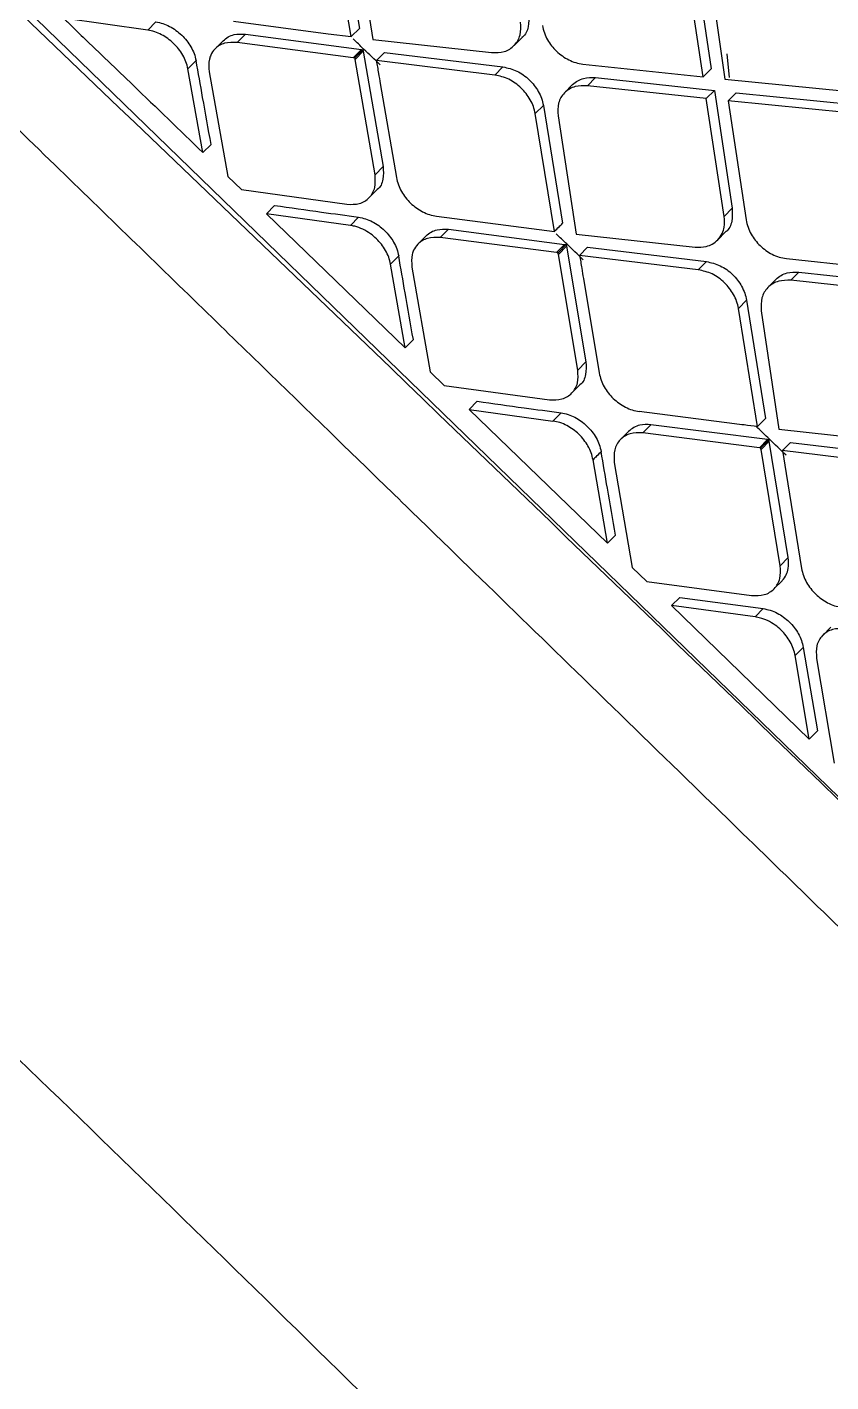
# Model space of a CAD drawing. Extents: x 939 to 1039, y 781 to 934.
# Drawn here: x 1024.196 to 1025.216, y 876.717 to 878.435 of the extents above; entities that cross this region are included whole.
import ezdxf

# ---------------------------------------------------------------- set-up
doc = ezdxf.new("R2010")
doc.units = 0
doc.header["$MEASUREMENT"] = 0
doc.layers.add('1', color=4, linetype='Continuous')

# ---------------------------------------------------------------- blocks, each defined once
blk = doc.blocks.new('Envoy')
at = {"layer": '1', "color": 3, "linetype": 'Continuous', "lineweight": 25}
for p, q in [((86.8135, 78.05), (84.725, 80.0749)), ((85.9387, 79.4074), (85.9639, 79.2588)), ((85.9537, 79.2484), (85.9285, 79.397)), ((85.9573, 79.394), (85.9809, 79.2449)), ((86.3877, 79.3591), (86.4101, 79.2076)), ((86.3999, 79.1973), (86.3775, 79.3488)), ((86.4055, 79.3461), (86.4277, 79.1944)), ((85.6955, 79.2566), (85.5884, 79.2719)), ((85.7058, 79.2671), (85.6955, 79.2566)), ((85.8043, 79.2678), (85.9245, 79.2521)), ((85.8091, 79.241), (85.8194, 79.2514)), ((85.8194, 79.2514), (85.9665, 79.2321)), ((85.9245, 79.2521), (85.9537, 79.2484)), ((85.9537, 79.2484), (85.9639, 79.2588)), ((86.1601, 79.2371), (86.1703, 79.2474)), ((85.7912, 79.2432), (85.7809, 79.2328)), ((85.9562, 79.2217), (85.8091, 79.241)), ((85.9562, 79.2217), (85.9665, 79.2321)), ((85.9583, 79.2214), (85.9685, 79.2318)), ((85.9586, 79.2194), (85.9689, 79.2298)), ((85.9665, 79.2321), (85.9685, 79.2318)), ((85.9685, 79.2318), (85.9689, 79.2298)), ((85.9689, 79.2298), (85.9941, 79.0836)), ((85.9809, 79.2449), (86.1317, 79.2282)), ((85.7465, 79.2076), (85.7568, 79.218)), ((85.9838, 79.0732), (85.9586, 79.2194)), ((85.9855, 79.218), (85.9957, 79.2284)), ((86.1359, 79.1996), (85.9855, 79.218)), ((85.9957, 79.2284), (86.1461, 79.21)), ((86.2474, 79.2136), (86.3999, 79.1973)), ((86.4302, 79.2264), (86.4328, 79.1966)), ((85.7656, 79.1014), (85.7465, 79.2076)), ((85.7734, 79.2039), (85.7972, 79.0709)), ((86.1359, 79.1996), (86.1461, 79.21)), ((86.2532, 79.1861), (86.2634, 79.1965)), ((86.2634, 79.1965), (86.4142, 79.1802)), ((86.3999, 79.1973), (86.4101, 79.2076)), ((85.9904, 79.1889), (86.0109, 79.0696)), ((86.2344, 79.1875), (86.2242, 79.1771)), ((86.404, 79.1698), (86.2532, 79.1861)), ((86.404, 79.1698), (86.4142, 79.1801)), ((86.4142, 79.1802), (86.4369, 79.0307)), ((86.4277, 79.1944), (86.5812, 79.1793)), ((86.1973, 79.1611), (86.187, 79.1508)), ((86.1973, 79.1612), (86.2218, 79.0118)), ((86.4267, 79.0204), (86.404, 79.1698)), ((86.4317, 79.1669), (86.4419, 79.1773)), ((86.5851, 79.1516), (86.4317, 79.1669)), ((86.4317, 79.1669), (86.4545, 79.0159)), ((86.4419, 79.1773), (86.5953, 79.1619)), ((86.2115, 79.0014), (86.187, 79.1508)), ((86.2159, 79.1478), (86.2388, 78.9981)), ((85.7656, 79.1014), (85.7759, 79.1118)), ((85.9838, 79.0732), (85.9941, 79.0836)), ((85.7972, 79.0709), (85.8143, 79.0544)), ((85.8143, 79.0544), (85.9479, 79.0358)), ((85.9761, 79.044), (85.9864, 79.0545)), ((85.846, 79.0238), (85.8563, 79.0343)), ((85.846, 79.0238), (86.0221, 78.8539)), ((85.9527, 79.009), (85.846, 79.0238)), ((86.4267, 79.0204), (86.4369, 79.0307)), ((85.9527, 79.009), (85.9629, 79.0194)), ((86.0619, 79.0206), (86.1822, 79.0051)), ((86.0485, 78.9957), (86.0382, 78.9853)), ((86.0665, 78.9937), (86.0768, 79.0041)), ((86.2139, 78.9746), (86.0665, 78.9937)), ((86.0768, 79.0041), (86.2242, 78.985)), ((86.1822, 79.0051), (86.2115, 79.0014)), ((86.2388, 78.9981), (86.3897, 78.9814)), ((86.4183, 78.9905), (86.4285, 79.0008)), ((86.2139, 78.9746), (86.2242, 78.985)), ((86.216, 78.9744), (86.2263, 78.9847)), ((86.2164, 78.9723), (86.2266, 78.9827)), ((86.241, 78.8255), (86.2164, 78.9723)), ((86.2242, 78.985), (86.2263, 78.9848)), ((86.2263, 78.9848), (86.2266, 78.9827)), ((86.2266, 78.9827), (86.2513, 78.8359)), ((86.2433, 78.971), (86.2535, 78.9814)), ((86.2535, 78.9814), (86.4041, 78.9632)), ((86.0138, 78.9703), (86.0035, 78.9599)), ((86.0221, 78.8539), (86.0035, 78.9599)), ((86.0305, 78.9562), (86.0537, 78.8234)), ((86.3938, 78.9528), (86.2433, 78.971)), ((86.3938, 78.9528), (86.4041, 78.9631)), ((86.5056, 78.9669), (86.658, 78.9506)), ((86.2481, 78.9418), (86.2681, 78.822)), ((86.4924, 78.9406), (86.4822, 78.9303)), ((86.5112, 78.9394), (86.5214, 78.9497)), ((86.662, 78.9231), (86.5112, 78.9394)), ((86.5214, 78.9497), (86.6722, 78.9334)), ((86.4551, 78.9142), (86.4449, 78.9038)), ((86.4688, 78.7539), (86.4449, 78.9038)), ((86.4551, 78.9142), (86.479, 78.7643)), ((86.4737, 78.9009), (86.4961, 78.7505)), ((86.0221, 78.8539), (86.0324, 78.8643)), ((86.241, 78.8255), (86.2513, 78.8359)), ((86.0537, 78.8234), (86.0716, 78.8061)), ((86.0716, 78.8061), (86.2049, 78.7879)), ((86.2332, 78.7963), (86.2434, 78.8067)), ((86.1032, 78.7755), (86.1135, 78.786)), ((86.2785, 78.606), (86.1032, 78.7755)), ((86.1032, 78.7755), (86.2095, 78.761)), ((86.2095, 78.761), (86.2198, 78.7714)), ((86.4397, 78.7575), (86.319, 78.7729)), ((86.3054, 78.7479), (86.2951, 78.7374)), ((86.3235, 78.7459), (86.3338, 78.7563)), ((86.4816, 78.7374), (86.3338, 78.7563)), ((86.479, 78.7643), (86.4688, 78.7539)), ((86.4961, 78.7505), (86.6471, 78.734)), ((86.4714, 78.727), (86.3235, 78.7459)), ((86.4714, 78.727), (86.4816, 78.7374)), ((86.4732, 78.7268), (86.4834, 78.7371)), ((86.4735, 78.7249), (86.4837, 78.7353)), ((86.508, 78.5879), (86.4837, 78.7353)), ((86.5005, 78.7234), (86.5107, 78.7337)), ((86.5107, 78.7337), (86.6613, 78.7156)), ((86.4977, 78.5775), (86.4735, 78.7249)), ((86.6511, 78.7052), (86.5004, 78.7234)), ((86.5005, 78.7234), (86.5051, 78.6944)), ((86.2785, 78.606), (86.2603, 78.7118)), ((86.2873, 78.7082), (86.3101, 78.5754)), ((86.5051, 78.6944), (86.5249, 78.574)), ((86.2888, 78.6164), (86.2785, 78.606)), ((86.4977, 78.5775), (86.508, 78.5879)), ((86.3101, 78.5754), (86.3284, 78.5577)), ((86.3284, 78.5577), (86.4614, 78.5397)), ((86.4898, 78.5481), (86.5001, 78.5585)), ((86.3703, 78.5374), (86.36, 78.527)), ((86.36, 78.527), (86.5346, 78.3577)), ((86.466, 78.5127), (86.36, 78.527)), ((86.3703, 78.5374), (86.4762, 78.5231)), ((86.466, 78.5127), (86.4762, 78.5231)), ((86.562, 78.4996), (86.5517, 78.4892)), ((86.5168, 78.4635), (86.527, 78.4739)), ((86.527, 78.4739), (86.5449, 78.3681)), ((86.5346, 78.3577), (86.5167, 78.4635)), ((86.5438, 78.4599), (86.5662, 78.3271)), ((86.5346, 78.3577), (86.5449, 78.3681))]:
    blk.add_line(p, q, dxfattribs=at)
for points, knots in [([(86.8127, 78.0479), (86.3816, 78.4645), (85.719, 79.1049), (84.512, 80.2456), (83.7379, 80.9714), (83.1987, 81.4769)], [0, 0, 0, 0, 0.360925, 0.55487, 1, 1, 1, 1]), ([(83.1475, 81.447), (83.2842, 81.3138), (83.5619, 81.0432), (83.9708, 80.6456), (84.3635, 80.2641), (84.725, 79.9132), (85.0553, 79.5927), (85.3361, 79.3202), (85.5712, 79.092), (85.7649, 78.904), (85.9392, 78.7347), (86.095, 78.5833), (86.2427, 78.4397), (86.4115, 78.2756), (86.6176, 78.0752), (86.8674, 77.8321), (87.1485, 77.5585), (87.4608, 77.2543), (87.8044, 76.9195), (88.1712, 76.5618), (88.5601, 76.1825), (88.9702, 75.7828), (89.4083, 75.356), (89.8596, 74.9167), (90.1652, 74.6199), (90.3153, 74.4742)], [0, 0, 0, 0, 0.057229, 0.116343, 0.171086, 0.221472, 0.267495, 0.309155, 0.33883, 0.365816, 0.390114, 0.411724, 0.431001, 0.451887, 0.482371, 0.517227, 0.556456, 0.600057, 0.648031, 0.700382, 0.753756, 0.81103, 0.872191, 0.937256, 1, 1, 1, 1]), ([(89.809, 73.1964), (89.5672, 73.5178), (89.0861, 74.1572), (88.3075, 75.0685), (87.5102, 75.9534), (86.6882, 76.8119), (85.853, 77.645), (85.0072, 78.4568), (84.1409, 79.2387), (83.2433, 79.9958), (82.6155, 80.4655), (82.2998, 80.7017)], [0, 0, 0, 0, 0.113392, 0.225638, 0.337341, 0.448782, 0.560233, 0.669481, 0.778832, 0.888788, 1, 1, 1, 1]), ([(89.328, 72.7152), (89.2397, 72.8472), (89.0613, 73.1138), (88.7803, 73.5116), (88.4858, 73.9122), (88.1769, 74.3146), (87.8627, 74.707), (87.4882, 75.1562), (87.0421, 75.6661), (86.5027, 76.2493), (85.999, 76.7651), (85.5506, 77.2057), (85.1753, 77.5621), (84.8055, 77.9012), (84.4419, 78.2231), (84.0738, 78.5375), (83.6188, 78.9116), (83.0729, 79.3368), (82.4454, 79.7963), (82.0222, 80.0809), (81.8136, 80.2212)], [0, 0, 0, 0, 0.044709, 0.090349, 0.13691, 0.18438, 0.232745, 0.277955, 0.348418, 0.422679, 0.500679, 0.550525, 0.598903, 0.645795, 0.691185, 0.735062, 0.781563, 0.856423, 0.929252, 1, 1, 1, 1]), ([(85.5884, 79.2719), (85.5893, 79.2711), (85.5919, 79.2686), (85.6002, 79.2606), (85.6288, 79.233), (85.6854, 79.1787), (85.7361, 79.1298), (85.7656, 79.1014)], [0, 0, 0, 0, 0.01482, 0.043265, 0.141024, 0.500004, 1, 1, 1, 1]), ([(85.7058, 79.2671), (85.7088, 79.2665), (85.7146, 79.2653), (85.726, 79.2604), (85.7392, 79.2509), (85.7492, 79.2381), (85.7547, 79.2268), (85.7561, 79.221), (85.7568, 79.218)], [0, 0, 0, 0, 0.129122, 0.255552, 0.499543, 0.741237, 0.86858, 1, 1, 1, 1]), ([(86.1317, 79.2282), (86.1372, 79.2282), (86.1484, 79.2281), (86.1613, 79.2367), (86.1692, 79.25), (86.1687, 79.2612), (86.1684, 79.2669)], [0, 0, 0, 0, 0.250008, 0.500003, 0.750013, 1, 1, 1, 1]), ([(86.1786, 79.2772), (86.1788, 79.2717), (86.1791, 79.2608), (86.1748, 79.2504), (86.1704, 79.2476), (86.1702, 79.2476)], [0, 0, 0, 0, 0.490977, 0.981949, 1, 1, 1, 1]), ([(85.7465, 79.2076), (85.7458, 79.2106), (85.7444, 79.2164), (85.7389, 79.2276), (85.7289, 79.2405), (85.7157, 79.2499), (85.7043, 79.2549), (85.6984, 79.2561), (85.6955, 79.2566)], [0, 0, 0, 0, 0.131148, 0.258385, 0.50033, 0.744356, 0.870819, 1, 1, 1, 1]), ([(85.7912, 79.2432), (85.7933, 79.2449), (85.7972, 79.2484), (85.8066, 79.2519), (85.8145, 79.2516), (85.8194, 79.2514)], [0, 0, 0, 0, 0.286016, 0.555926, 1, 1, 1, 1]), ([(86.1962, 79.2623), (86.1969, 79.2592), (86.1982, 79.2532), (86.2036, 79.2418), (86.2135, 79.2291), (86.2267, 79.2199), (86.2384, 79.2151), (86.2444, 79.2141), (86.2474, 79.2136)], [0, 0, 0, 0, 0.135031, 0.263453, 0.499562, 0.743259, 0.870111, 1, 1, 1, 1]), ([(85.8091, 79.241), (85.8035, 79.2411), (85.7924, 79.2414), (85.7812, 79.2343), (85.7758, 79.2263), (85.7725, 79.2169), (85.773, 79.2094), (85.7734, 79.2039)], [0, 0, 0, 0, 0.249375, 0.499123, 0.663157, 0.75012, 1, 1, 1, 1]), ([(85.9903, 79.2126), (85.9833, 79.2193), (85.9719, 79.2302), (85.9604, 79.2412), (85.956, 79.2455)], [0, 0, 0, 0, 0.609634, 1, 1, 1, 1]), ([(85.7759, 79.1118), (85.7723, 79.1316), (85.7659, 79.167), (85.7596, 79.2025), (85.7568, 79.218)], [0, 0, 0, 0, 0.559995, 1, 1, 1, 1]), ([(85.9583, 79.2214), (85.9579, 79.2215), (85.9572, 79.2216), (85.9565, 79.2216), (85.9562, 79.2217)], [0, 0, 0, 0, 0.559988, 1, 1, 1, 1]), ([(85.9586, 79.2194), (85.9586, 79.2198), (85.9584, 79.2204), (85.9583, 79.2211), (85.9583, 79.2214)], [0, 0, 0, 0, 0.560002, 1, 1, 1, 1]), ([(85.9855, 79.218), (85.9864, 79.2126), (85.988, 79.2029), (85.9897, 79.1932), (85.9904, 79.1889)], [0, 0, 0, 0, 0.559985, 1, 1, 1, 1]), ([(86.187, 79.1508), (86.1864, 79.1538), (86.1851, 79.1597), (86.1797, 79.1711), (86.1697, 79.1839), (86.1536, 79.1956), (86.1418, 79.1983), (86.1359, 79.1996)], [0, 0, 0, 0, 0.131482, 0.258857, 0.500214, 0.748002, 1, 1, 1, 1]), ([(86.1461, 79.21), (86.1521, 79.2086), (86.1638, 79.206), (86.18, 79.1942), (86.1899, 79.1815), (86.1953, 79.1701), (86.1966, 79.1642), (86.1973, 79.1612)], [0, 0, 0, 0, 0.252346, 0.499557, 0.740358, 0.867939, 1, 1, 1, 1]), ([(86.2344, 79.1875), (86.2365, 79.1892), (86.2405, 79.1927), (86.2501, 79.1966), (86.2582, 79.1966), (86.2634, 79.1965)], [0, 0, 0, 0, 0.278094, 0.54142, 1, 1, 1, 1]), ([(86.2532, 79.1861), (86.2478, 79.1862), (86.2395, 79.1863), (86.2301, 79.1821), (86.222, 79.1758), (86.2153, 79.1646), (86.2157, 79.1534), (86.2159, 79.1478)], [0, 0, 0, 0, 0.235531, 0.364682, 0.50113, 0.750487, 1, 1, 1, 1]), ([(85.9941, 79.0836), (85.9944, 79.0782), (85.9949, 79.0674), (85.9907, 79.0572), (85.9865, 79.0546), (85.9864, 79.0545)], [0, 0, 0, 0, 0.493901, 0.987816, 1, 1, 1, 1]), ([(85.948, 79.0358), (85.9535, 79.0357), (85.9645, 79.0353), (85.9772, 79.0435), (85.9849, 79.0566), (85.9842, 79.0676), (85.9838, 79.0732)], [0, 0, 0, 0, 0.249986, 0.499994, 0.75, 1, 1, 1, 1]), ([(86.0109, 79.0696), (86.0116, 79.0666), (86.013, 79.0607), (86.0184, 79.0494), (86.0283, 79.0366), (86.0415, 79.0272), (86.053, 79.0223), (86.0589, 79.0212), (86.0619, 79.0206)], [0, 0, 0, 0, 0.132263, 0.259869, 0.500258, 0.742361, 0.869342, 1, 1, 1, 1]), ([(85.8563, 79.0343), (85.8762, 79.0315), (85.9117, 79.0265), (85.9473, 79.0216), (85.9629, 79.0194)], [0, 0, 0, 0, 0.559999, 1, 1, 1, 1]), ([(86.4369, 79.0307), (86.4371, 79.0252), (86.4373, 79.0142), (86.433, 79.0037), (86.4285, 79.001), (86.4284, 79.0009)], [0, 0, 0, 0, 0.490947, 0.981853, 1, 1, 1, 1]), ([(86.0036, 78.9599), (86.0029, 78.9628), (86.0015, 78.9687), (85.9961, 78.98), (85.99, 78.9877), (85.9832, 78.9944), (85.9777, 78.9989), (85.9684, 79.0045), (85.9596, 79.0077), (85.9544, 79.0086), (85.9527, 79.009)], [0, 0, 0, 0, 0.130946, 0.258091, 0.49962, 0.499705, 0.624678, 0.769739, 0.920038, 1, 1, 1, 1]), ([(85.9629, 79.0194), (85.9659, 79.0188), (85.9717, 79.0177), (85.9832, 79.0128), (85.9964, 79.0033), (86.0064, 78.9904), (86.0118, 78.9791), (86.0131, 78.9733), (86.0138, 78.9703)], [0, 0, 0, 0, 0.129274, 0.255761, 0.499587, 0.741686, 0.868922, 1, 1, 1, 1]), ([(86.2115, 79.0014), (86.2134, 79.0034), (86.2168, 79.0068), (86.2203, 79.0103), (86.2218, 79.0118)], [0, 0, 0, 0, 0.560026, 1, 1, 1, 1]), ([(86.3897, 78.9814), (86.3946, 78.9814), (86.4025, 78.9813), (86.4121, 78.9853), (86.4192, 78.9907), (86.4242, 78.9982), (86.4275, 79.0081), (86.427, 79.0158), (86.4267, 79.0204)], [0, 0, 0, 0, 0.214753, 0.348832, 0.500424, 0.660743, 0.797554, 1, 1, 1, 1]), ([(86.4545, 79.0159), (86.4552, 79.0128), (86.4565, 79.0067), (86.4618, 78.9953), (86.4717, 78.9826), (86.4848, 78.9733), (86.4965, 78.9685), (86.5025, 78.9675), (86.5056, 78.9669)], [0, 0, 0, 0, 0.134336, 0.262565, 0.499647, 0.742278, 0.869387, 1, 1, 1, 1]), ([(86.0665, 78.9937), (86.0609, 78.9938), (86.0497, 78.994), (86.0385, 78.9868), (86.0331, 78.9788), (86.0297, 78.9694), (86.0302, 78.9618), (86.0305, 78.9562)], [0, 0, 0, 0, 0.249436, 0.499157, 0.659051, 0.750139, 1, 1, 1, 1]), ([(86.0485, 78.9957), (86.0506, 78.9975), (86.0546, 79.0009), (86.064, 79.0045), (86.0719, 79.0042), (86.0768, 79.0041)], [0, 0, 0, 0, 0.287578, 0.557864, 1, 1, 1, 1]), ([(86.2479, 78.9653), (86.2409, 78.972), (86.2295, 78.983), (86.2181, 78.994), (86.2137, 78.9982)], [0, 0, 0, 0, 0.613463, 1, 1, 1, 1]), ([(86.216, 78.9744), (86.2156, 78.9744), (86.2149, 78.9745), (86.2142, 78.9746), (86.2139, 78.9746)], [0, 0, 0, 0, 0.560095, 1, 1, 1, 1]), ([(86.2164, 78.9723), (86.2163, 78.9727), (86.2162, 78.9734), (86.2161, 78.9741), (86.216, 78.9744)], [0, 0, 0, 0, 0.5603796, 1, 1, 1, 1]), ([(86.0324, 78.8643), (86.0289, 78.8841), (86.0227, 78.9194), (86.0166, 78.9548), (86.0138, 78.9703)], [0, 0, 0, 0, 0.559995, 1, 1, 1, 1]), ([(86.2433, 78.971), (86.2442, 78.9655), (86.2458, 78.9558), (86.2474, 78.9461), (86.2481, 78.9418)], [0, 0, 0, 0, 0.5600362, 1, 1, 1, 1]), ([(86.4041, 78.9632), (86.41, 78.9618), (86.4218, 78.9591), (86.4379, 78.9474), (86.4478, 78.9345), (86.4531, 78.9231), (86.4544, 78.9172), (86.4551, 78.9142)], [0, 0, 0, 0, 0.252865, 0.499564, 0.741221, 0.868599, 1, 1, 1, 1]), ([(86.4449, 78.9038), (86.4442, 78.9068), (86.4429, 78.9127), (86.4376, 78.9241), (86.4277, 78.937), (86.4115, 78.9488), (86.3998, 78.9514), (86.3938, 78.9528)], [0, 0, 0, 0, 0.130715, 0.25782, 0.500291, 0.747454, 1, 1, 1, 1]), ([(86.5112, 78.9394), (86.5059, 78.9394), (86.4976, 78.9395), (86.4881, 78.9353), (86.48, 78.929), (86.4732, 78.9177), (86.4735, 78.9065), (86.4737, 78.9009)], [0, 0, 0, 0, 0.234068, 0.363548, 0.501029, 0.750417, 1, 1, 1, 1]), ([(86.4924, 78.9406), (86.4945, 78.9424), (86.4986, 78.9459), (86.5082, 78.9499), (86.5163, 78.9498), (86.5214, 78.9497)], [0, 0, 0, 0, 0.281201, 0.545235, 1, 1, 1, 1]), ([(86.2513, 78.8359), (86.2515, 78.8305), (86.252, 78.8197), (86.2478, 78.8094), (86.2435, 78.8068), (86.2434, 78.8068)], [0, 0, 0, 0, 0.493908, 0.987817, 1, 1, 1, 1]), ([(86.2049, 78.7879), (86.2104, 78.7878), (86.2216, 78.7876), (86.2343, 78.7957), (86.2419, 78.8087), (86.2413, 78.8199), (86.241, 78.8255)], [0, 0, 0, 0, 0.249832, 0.49985, 0.749963, 1, 1, 1, 1]), ([(86.2681, 78.822), (86.2688, 78.819), (86.2701, 78.8131), (86.2755, 78.8017), (86.2854, 78.7889), (86.2986, 78.7795), (86.3101, 78.7746), (86.316, 78.7735), (86.319, 78.7729)], [0, 0, 0, 0, 0.132002, 0.259533, 0.500221, 0.742007, 0.869079, 1, 1, 1, 1]), ([(86.1135, 78.786), (86.1333, 78.7832), (86.1687, 78.7783), (86.2041, 78.7735), (86.2198, 78.7714)], [0, 0, 0, 0, 0.559995, 1, 1, 1, 1]), ([(86.2198, 78.7714), (86.2227, 78.7708), (86.2286, 78.7697), (86.24, 78.7648), (86.2532, 78.7553), (86.2632, 78.7424), (86.2686, 78.7311), (86.2699, 78.7252), (86.2706, 78.7222)], [0, 0, 0, 0, 0.129466, 0.256039, 0.499538, 0.742095, 0.869234, 1, 1, 1, 1]), ([(86.2603, 78.7118), (86.2596, 78.7148), (86.2583, 78.7207), (86.2529, 78.732), (86.243, 78.7449), (86.2298, 78.7543), (86.2183, 78.7593), (86.2124, 78.7604), (86.2095, 78.761)], [0, 0, 0, 0, 0.130835, 0.257945, 0.500199, 0.74358, 0.870262, 1, 1, 1, 1]), ([(86.3338, 78.7563), (86.3289, 78.7564), (86.3211, 78.7567), (86.3116, 78.7531), (86.3076, 78.7496), (86.3054, 78.7478)], [0, 0, 0, 0, 0.437136, 0.707698, 1, 1, 1, 1]), ([(86.4688, 78.7539), (86.4633, 78.7546), (86.4535, 78.7558), (86.4438, 78.757), (86.4397, 78.7575)], [0, 0, 0, 0, 0.56923, 1, 1, 1, 1]), ([(86.5051, 78.7177), (86.4981, 78.7244), (86.4855, 78.7366), (86.4729, 78.7487), (86.4674, 78.7541)], [0, 0, 0, 0, 0.5558184, 1, 1, 1, 1]), ([(86.3235, 78.7459), (86.3179, 78.746), (86.3067, 78.7461), (86.294, 78.738), (86.2864, 78.725), (86.287, 78.7138), (86.2873, 78.7082)], [0, 0, 0, 0, 0.249769, 0.499767, 0.749905, 1, 1, 1, 1]), ([(86.4834, 78.7371), (86.4831, 78.7372), (86.4825, 78.7373), (86.4819, 78.7373), (86.4816, 78.7374)], [0, 0, 0, 0, 0.560842, 1, 1, 1, 1]), ([(86.4837, 78.7353), (86.4837, 78.7357), (86.4836, 78.7363), (86.4835, 78.7369), (86.4834, 78.7371)], [0, 0, 0, 0, 0.559781, 1, 1, 1, 1]), ([(86.2706, 78.7222), (86.2687, 78.7203), (86.2652, 78.7168), (86.2618, 78.7134), (86.2603, 78.7118)], [0, 0, 0, 0, 0.5600154, 1, 1, 1, 1]), ([(86.2888, 78.6164), (86.2854, 78.6362), (86.2793, 78.6714), (86.2732, 78.7067), (86.2706, 78.7222)], [0, 0, 0, 0, 0.559996, 1, 1, 1, 1]), ([(86.4732, 78.7268), (86.4729, 78.7268), (86.4722, 78.7269), (86.4716, 78.7269), (86.4714, 78.727)], [0, 0, 0, 0, 0.559929, 1, 1, 1, 1]), ([(86.4735, 78.7249), (86.4734, 78.7253), (86.4733, 78.7259), (86.4732, 78.7265), (86.4732, 78.7268)], [0, 0, 0, 0, 0.5597279, 1, 1, 1, 1]), ([(86.4614, 78.5397), (86.467, 78.5396), (86.4782, 78.5394), (86.4909, 78.5476), (86.4986, 78.5606), (86.498, 78.5718), (86.4977, 78.5775)], [0, 0, 0, 0, 0.249855, 0.499863, 0.749982, 1, 1, 1, 1]), ([(86.5, 78.5586), (86.5001, 78.5586), (86.5026, 78.5605), (86.5055, 78.5657), (86.5089, 78.5752), (86.5084, 78.5831), (86.508, 78.5879)], [0, 0, 0, 0, 0.011905, 0.316398, 0.582842, 1, 1, 1, 1]), ([(86.5249, 78.574), (86.5255, 78.5709), (86.5269, 78.565), (86.5322, 78.5536), (86.5421, 78.5408), (86.5552, 78.5314), (86.5667, 78.5264), (86.5727, 78.5253), (86.5757, 78.5248)], [0, 0, 0, 0, 0.131746, 0.259181, 0.500175, 0.741631, 0.868815, 1, 1, 1, 1]), ([(86.5168, 78.4635), (86.5161, 78.4664), (86.5147, 78.4723), (86.5094, 78.4837), (86.5014, 78.4941), (86.491, 78.5027), (86.4806, 78.509), (86.4715, 78.5117), (86.4665, 78.5126), (86.466, 78.5127)], [0, 0, 0, 0, 0.130459, 0.257415, 0.499837, 0.624712, 0.773358, 0.973958, 1, 1, 1, 1]), ([(86.4762, 78.5231), (86.4792, 78.5225), (86.4851, 78.5214), (86.4966, 78.5165), (86.5098, 78.507), (86.5197, 78.4941), (86.525, 78.4827), (86.5264, 78.4769), (86.527, 78.4739)], [0, 0, 0, 0, 0.129765, 0.256471, 0.499959, 0.742566, 0.869552, 1, 1, 1, 1]), ([(86.5801, 78.4977), (86.5745, 78.4978), (86.5633, 78.4979), (86.5506, 78.4897), (86.5429, 78.4767), (86.5435, 78.4655), (86.5438, 78.4599)], [0, 0, 0, 0, 0.249793, 0.499786, 0.749916, 1, 1, 1, 1]), ([(83.9793, 78.4574), (84.2972, 78.1793), (84.9331, 77.6229), (85.536, 77.031), (85.8374, 76.7351)], [0, 0, 0, 0, 0.49999, 1, 1, 1, 1])]:
    blk.add_open_spline(points, degree=3, knots=knots, dxfattribs=at)

msp = doc.modelspace()

# ---------------------------------------------------------------- block references
at = {"layer": '1'}
msp.add_blockref('Envoy', (938.6538, 799.1744), dxfattribs=at)

doc.saveas('drawing.dxf')
